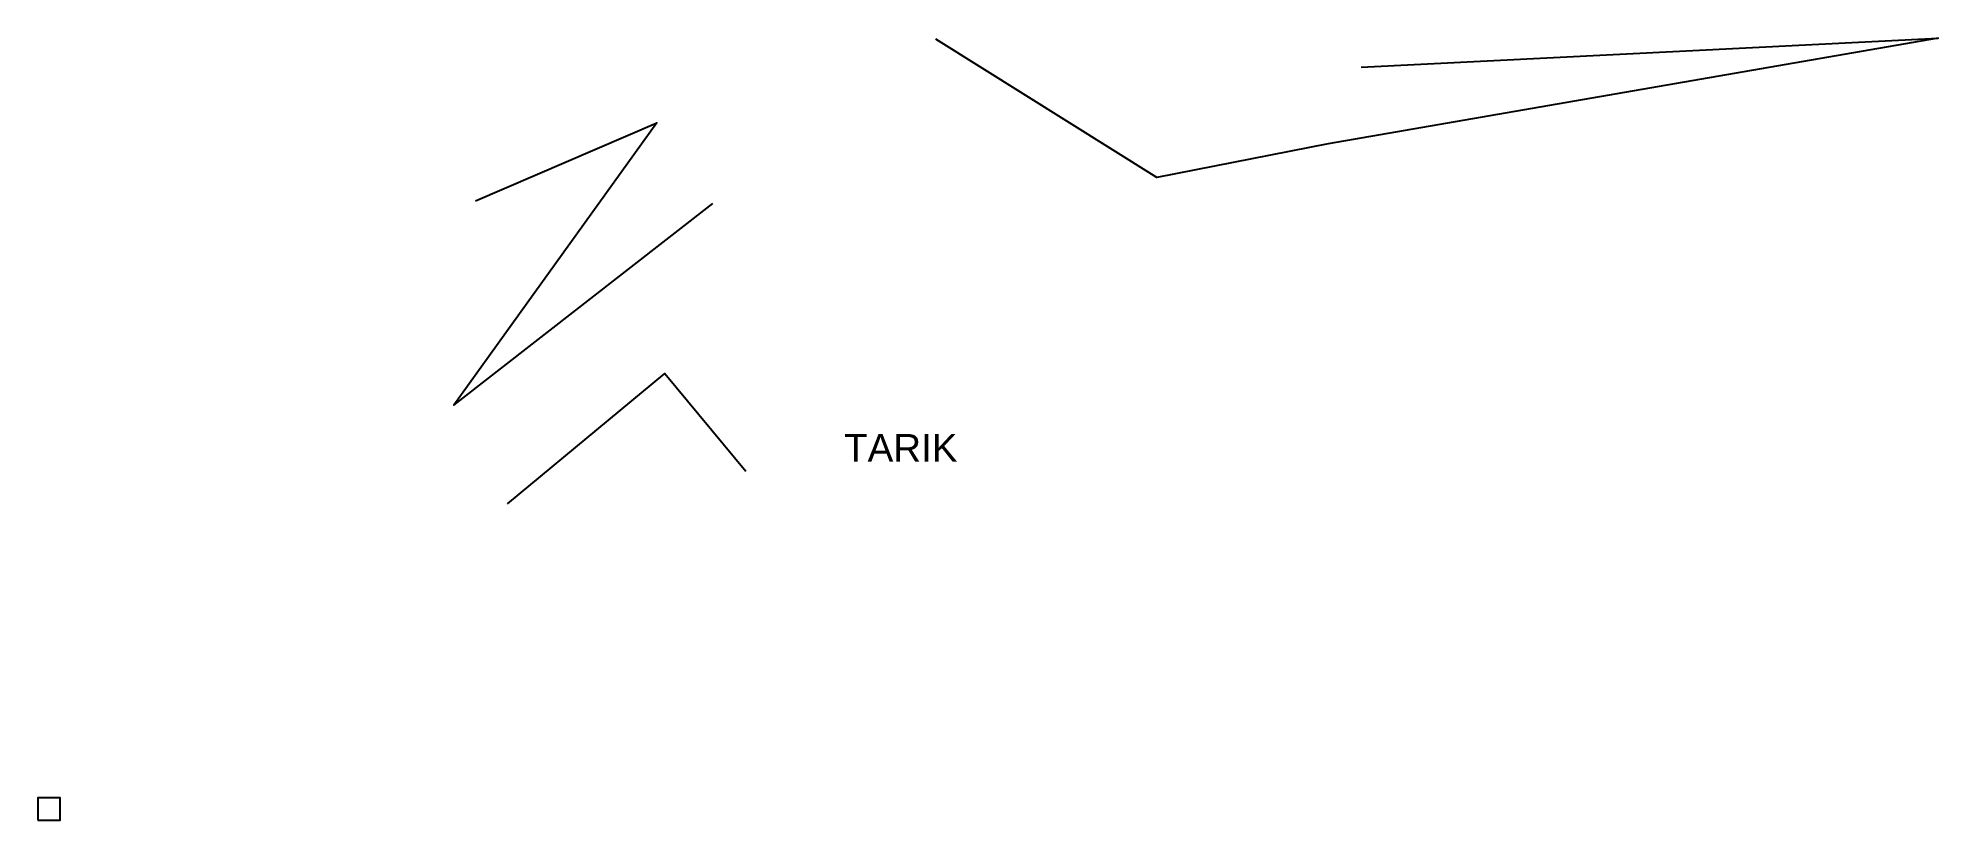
# Model space of a CAD drawing. Header units: millimetres. Extents: x 20 to 6916, y 20 to 2859.
import ezdxf

# ---------------------------------------------------------------- set-up
doc = ezdxf.new("R2010")
doc.units = ezdxf.units.MM
doc.styles.get("Standard").update_dxf_attribs({"font": 'arial.ttf'})

msp = doc.modelspace()

# ---------------------------------------------------------------- linework, layer by layer
for points in [[(1607.8, 2268.4), (2266.8, 2551.4), (1529.4, 1526.6), (2469.4, 2258.8)], [(1723.8, 1168), (2295.6, 1641.6), (2589.5, 1286.7)]]:
    msp.add_lwpolyline(points)
msp.add_lwpolyline([(20, 20), (100, 20), (100, 100), (20, 100)], close=True)
msp.add_polyline3d([(4823.2, 2753.1, 0), (6916.5, 2859.2, 0), (4703.3, 2474.7, 0), (4703.3, 2474.7, 371.1), (4081.5, 2352.4, 0), (3278.5, 2854.8, 0)])

# ---------------------------------------------------------------- texts
msp.add_text('TARIK', height=100).set_placement((2946, 1321.2))

doc.saveas('drawing.dxf')
